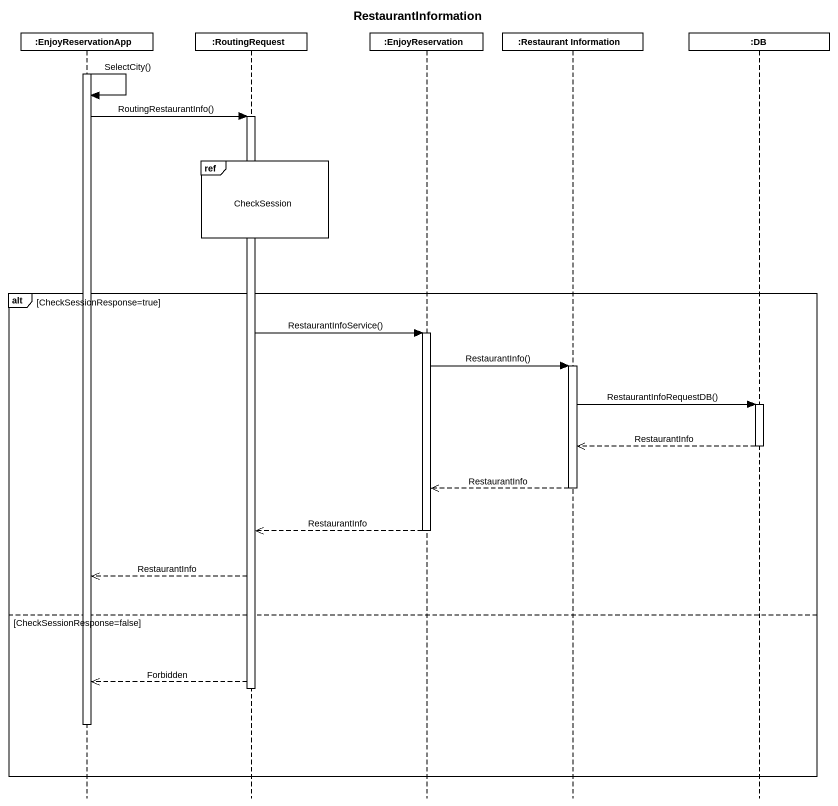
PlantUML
@startuml
title RestaurantInformation
hide footbox
participant ":EnjoyReservationApp" as EnjoyReservationApp
participant ":RoutingRequest" as RoutingRequest
participant ":EnjoyReservation" as EnjoyReservation
participant ":Restaurant Information" as Restaurant_Information
participant ":DB" as DB

activate EnjoyReservationApp
EnjoyReservationApp -> EnjoyReservationApp : SelectCity()
EnjoyReservationApp -> RoutingRequest : RoutingRestaurantInfo()
activate RoutingRequest
ref over RoutingRequest : CheckSession
alt CheckSessionResponse=true
  RoutingRequest -> EnjoyReservation : RestaurantInfoService()
  activate EnjoyReservation
  EnjoyReservation -> Restaurant_Information : RestaurantInfo()
  activate Restaurant_Information
  Restaurant_Information -> DB : RestaurantInfoRequestDB()
  activate DB
  DB -->> Restaurant_Information : RestaurantInfo
  deactivate DB
  Restaurant_Information -->> EnjoyReservation : RestaurantInfo
  deactivate Restaurant_Information
  EnjoyReservation -->> RoutingRequest : RestaurantInfo
  deactivate EnjoyReservation
  RoutingRequest -->> EnjoyReservationApp : RestaurantInfo
else CheckSessionResponse=false
  RoutingRequest -->> EnjoyReservationApp : Forbidden
  deactivate RoutingRequest
  deactivate EnjoyReservationApp
end
@enduml
